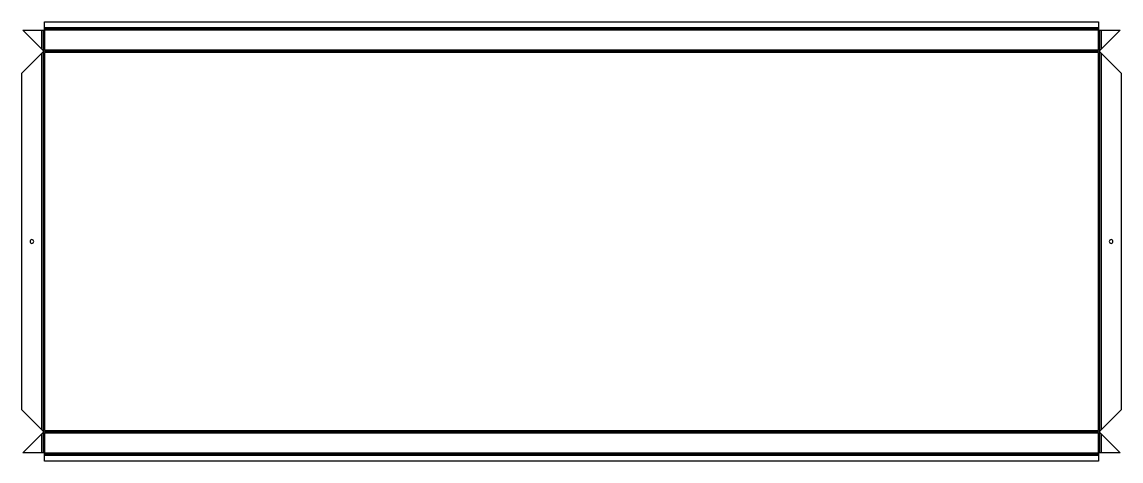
# Model space of a CAD drawing. Header units: millimetres. Extents: x -20 to 974, y 0 to 397.
import ezdxf

# ---------------------------------------------------------------- set-up
doc = ezdxf.new("R2010")
doc.units = ezdxf.units.MM

msp = doc.modelspace()

# ---------------------------------------------------------------- linework, layer by layer
at = {"layer": 'BEND'}
for p, q in [((-1.13, 389.79), (-1.13, 371.36)), ((954, 390.92), (0, 390.92)), ((955.13, 371.36), (955.13, 389.79)), ((-1.13, 369.95), (-1.13, 27.1)), ((954.84, 370.65), (-0.84, 370.65)), ((955.13, 27.1), (955.13, 369.95)), ((-1.13, 25.69), (-1.13, 7.26)), ((-0.84, 26.39), (954.84, 26.39)), ((955.13, 7.26), (955.13, 25.69)), ((0, 6.13), (954, 6.13))]:
    msp.add_line(p, q, dxfattribs=at)
at = {"layer": 'BEND_EXTENT'}
for p, q in [((-2.26, 372.49), (-2.26, 389.79)), ((0, 392.05), (954, 392.05)), ((956.26, 389.79), (956.26, 372.49)), ((-2.26, 28.23), (-2.26, 368.82)), ((956.26, 368.82), (956.26, 28.23)), ((-2.26, 7.26), (-2.26, 24.55)), ((956.26, 24.55), (956.26, 7.26)), ((954, 5), (0, 5))]:
    msp.add_line(p, q, dxfattribs=at)
for points in [[(954, 389.79), (0, 389.79), (0, 371.79), (954, 371.79)], [(0, 369.52), (0, 27.52), (954, 27.52), (954, 369.52)], [(0, 7.26), (954, 7.26), (954, 25.26), (0, 25.26)]]:
    msp.add_lwpolyline(points, close=True, dxfattribs=at)
at = {"layer": 'INTERIOR_PROFILES', "extrusion": (0, 0, -1)}
for centre in [(11.26, 198.52), (-965.26, 198.52)]:
    msp.add_circle(centre, 1.7, dxfattribs=at)
at = {"layer": 'OUTER_PROFILES'}
msp.add_lwpolyline([(-1.13, 25.69, 0.414214), (-1.13, 27.1), (-20.26, 46.23), (-20.26, 350.82), (-1.13, 369.95, 0.414214), (-1.13, 371.36), (-19.55, 389.79), (0, 389.79), (0, 397.05), (954, 397.05), (954, 389.79), (973.55, 389.79), (955.13, 371.36, 0.414214), (955.13, 369.95), (974.26, 350.82), (974.26, 46.23), (955.13, 27.1, 0.414214), (955.13, 25.69), (973.55, 7.26), (954, 7.26), (954, 0), (0, 0), (0, 7.26), (-19.55, 7.26)], format="xyb", close=True, dxfattribs=at)

doc.saveas('drawing.dxf')
